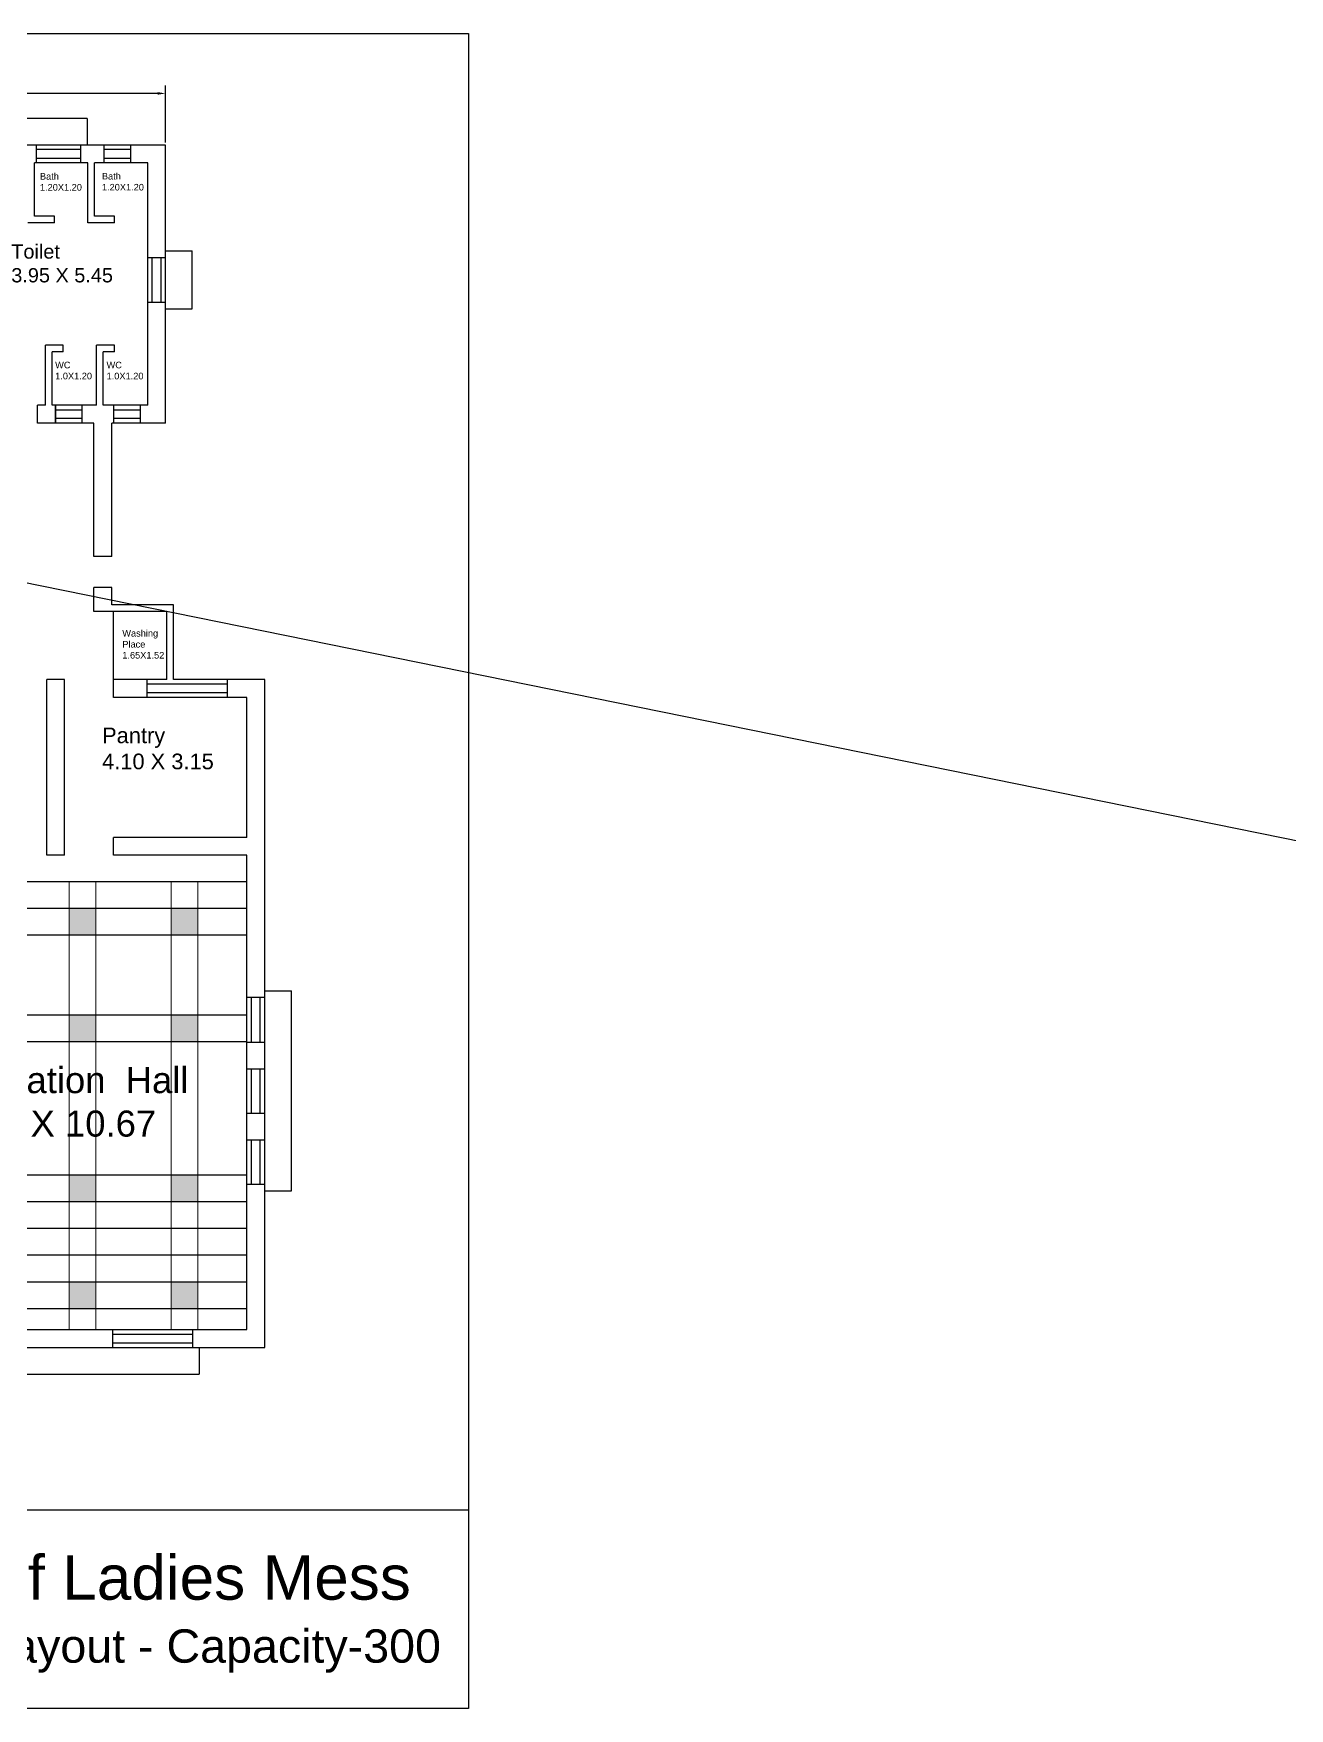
# Model space of a CAD drawing. Header units: inches. Extents: x 101 to 668, y -217 to 99.
# Drawn here: x 410.3 to 438.55, y 17.91 to 55.58 of the extents above; entities that cross this region are included whole.
import ezdxf

# ---------------------------------------------------------------- set-up
doc = ezdxf.new("R2010")
doc.units = ezdxf.units.IN
doc.header["$MEASUREMENT"] = 0
doc.layers.add('FUR', color=1, linetype='Continuous', lineweight=15)
doc.styles.get("Standard").update_dxf_attribs({"font": 'arial.ttf'})
doc.dimstyles.get("Standard").update_dxf_attribs({"dimtxt": 0.18, "dimasz": 0.18, "dimexe": 0.18, "dimexo": 0.0625, "dimgap": 0.09, "dimtad": 0, "dimtih": 1, "dimtoh": 1, "dimdec": 4, "dimzin": 0, "dimdsep": 46, "dimtxsty": 'Standard', "dimcen": 0.09, "dimadec": 0, "dimazin": 0, "dimtfac": 1, "dimtdec": 4, "dimtofl": 0, "dimtmove": 0, "dimatfit": 3, "dimfxl": 1, "dimtolj": 1, "dimtzin": 0, "dimarcsym": 0})

# ---------------------------------------------------------------- blocks, each defined once
blk = doc.blocks.new('*D131')
at = {"color": 0, "lineweight": -2}
for p, q in [((380.337, 53.134), (380.337, 54.415)), ((413.267, 53.134), (413.267, 54.415)), ((380.517, 54.235), (396.269, 54.235)), ((413.087, 54.235), (397.335, 54.235))]:
    blk.add_line(p, q, dxfattribs=at)
at = {"color": 0}
for points in [[(380.517, 54.265), (380.517, 54.205), (380.337, 54.235)], [(413.087, 54.265), (413.087, 54.205), (413.267, 54.235)]]:
    blk.add_solid(points, dxfattribs=at)
at = {"layer": 'Defpoints', "color": 0}
for p in [(413.267, 54.235), (380.337, 53.072), (413.267, 53.072)]:
    blk.add_point(p, dxfattribs=at)
at = {"color": 0, "insert": (396.802, 54.235), "char_height": 0.18, "attachment_point": 5}
blk.add_mtext('\\A1;32.9300', dxfattribs=at)

msp = doc.modelspace()

# ---------------------------------------------------------------- hatches: boundary and pattern name
h = msp.add_hatch(color=256)
h.paths.add_polyline_path([(380.20696, 35.90159), (379.60696, 35.90159), (379.60696, 35.30159), (380.20696, 35.30159)])
h.paths.add_polyline_path([(382.50696, 35.90159), (381.90696, 35.90159), (381.90696, 35.30159), (382.50696, 35.30159)])
h.paths.add_polyline_path([(386.10696, 35.90159), (385.50696, 35.90159), (385.50696, 35.30159), (386.10696, 35.30159)])
h.paths.add_polyline_path([(388.40696, 35.90159), (387.80696, 35.90159), (387.80696, 35.30159), (388.40696, 35.30159)])
h.paths.add_polyline_path([(392.00696, 35.90159), (391.40696, 35.90159), (391.40696, 35.30159), (392.00696, 35.30159)])
h.paths.add_polyline_path([(394.30696, 35.90159), (393.70696, 35.90159), (393.70696, 35.30159), (394.30696, 35.30159)])
h.paths.add_polyline_path([(399.89697, 35.90159), (399.29697, 35.90159), (399.29697, 35.30159), (399.89697, 35.30159)])
h.paths.add_polyline_path([(402.19697, 35.90159), (401.59697, 35.90159), (401.59697, 35.30159), (402.19697, 35.30159)])
h.paths.add_polyline_path([(405.79696, 35.90159), (405.19696, 35.90159), (405.19696, 35.30159), (405.79696, 35.30159)])
h.paths.add_polyline_path([(408.09697, 35.90159), (407.49697, 35.90159), (407.49697, 35.30159), (408.09697, 35.30159)])
h.paths.add_polyline_path([(411.69697, 35.90159), (411.09697, 35.90159), (411.09697, 35.30159), (411.69697, 35.30159)])
h.paths.add_polyline_path([(413.99697, 35.90159), (413.39697, 35.90159), (413.39697, 35.30159), (413.99697, 35.30159)])
h = msp.add_hatch(color=256)
h.paths.add_polyline_path([(399.89697, 33.50159), (399.29697, 33.50159), (399.29697, 32.90159), (399.89697, 32.90159)])
h.paths.add_polyline_path([(399.89697, 29.90159), (399.29697, 29.90159), (399.29697, 29.30159), (399.89697, 29.30159)])
h.paths.add_polyline_path([(399.89697, 27.50159), (399.29697, 27.50159), (399.29697, 26.90159), (399.89697, 26.90159)])
h.paths.add_polyline_path([(402.19697, 27.50159), (401.59697, 27.50159), (401.59697, 26.90159), (402.19697, 26.90159)])
h.paths.add_polyline_path([(402.19697, 29.90159), (401.59697, 29.90159), (401.59697, 29.30159), (402.19697, 29.30159)])
h.paths.add_polyline_path([(402.19697, 33.50159), (401.59697, 33.50159), (401.59697, 32.90159), (402.19697, 32.90159)])
h.paths.add_polyline_path([(405.79696, 33.50159), (405.19696, 33.50159), (405.19696, 32.90159), (405.79696, 32.90159)])
h.paths.add_polyline_path([(405.79696, 29.90159), (405.19696, 29.90159), (405.19696, 29.30159), (405.79696, 29.30159)])
h.paths.add_polyline_path([(405.79696, 27.50159), (405.19696, 27.50159), (405.19696, 26.90159), (405.79696, 26.90159)])
h.paths.add_polyline_path([(408.09697, 27.50159), (407.49697, 27.50159), (407.49697, 26.90159), (408.09697, 26.90159)])
h.paths.add_polyline_path([(408.09697, 29.90159), (407.49697, 29.90159), (407.49697, 29.30159), (408.09697, 29.30159)])
h.paths.add_polyline_path([(408.09697, 33.50159), (407.49697, 33.50159), (407.49697, 32.90159), (408.09697, 32.90159)])
h.paths.add_polyline_path([(411.69697, 33.50159), (411.09697, 33.50159), (411.09697, 32.90159), (411.69697, 32.90159)])
h.paths.add_polyline_path([(413.99697, 33.50159), (413.39697, 33.50159), (413.39697, 32.90159), (413.99697, 32.90159)])
h.paths.add_polyline_path([(411.69697, 29.90159), (411.09697, 29.90159), (411.09697, 29.30159), (411.69697, 29.30159)])
h.paths.add_polyline_path([(413.99697, 29.90159), (413.39697, 29.90159), (413.39697, 29.30159), (413.99697, 29.30159)])
h.paths.add_polyline_path([(411.69697, 27.50159), (411.09697, 27.50159), (411.09697, 26.90159), (411.69697, 26.90159)])
h.paths.add_polyline_path([(413.99697, 27.50159), (413.39697, 27.50159), (413.39697, 26.90159), (413.99697, 26.90159)])

# ---------------------------------------------------------------- linework, layer by layer
for p, q in [((503.45982, 24.28057), (357.78685, 53.85256)), ((411.5043, 53.67159), (381.83396, 53.67159)), ((411.5043, 53.67159), (411.5043, 53.07159)), ((413.26696, 53.07159), (380.33696, 53.07159)), ((410.3543, 53.07159), (410.3543, 52.67159)), ((411.3543, 52.97159), (410.3543, 52.97159)), ((411.3543, 52.77159), (410.3543, 52.77159)), ((411.3543, 53.07159), (411.3543, 52.67159)), ((411.88879, 52.67159), (411.88879, 53.07159)), ((412.48879, 52.97159), (411.88879, 52.97159)), ((412.48879, 52.77159), (411.88879, 52.77159)), ((412.48879, 52.67159), (412.48879, 53.07159)), ((413.26696, 46.82159), (413.26696, 53.07159)), ((411.51696, 52.67159), (410.31696, 52.67159)), ((410.31696, 51.47159), (410.31696, 52.67159)), ((411.51696, 52.67159), (410.31696, 52.67159)), ((411.51696, 51.32159), (411.51696, 52.67159)), ((412.86696, 52.67159), (411.66696, 52.67159)), ((411.66696, 51.47159), (411.66696, 52.67159)), ((412.86696, 52.67159), (411.66696, 52.67159)), ((412.86696, 47.22159), (412.86696, 52.67159)), ((412.86696, 47.22159), (412.86696, 52.67159)), ((410.76696, 51.32159), (410.16696, 51.32159)), ((410.76696, 51.47159), (410.31696, 51.47159)), ((410.76696, 51.32159), (410.76696, 51.47159)), ((412.11696, 51.32159), (411.51696, 51.32159)), ((412.11696, 51.47159), (411.66696, 51.47159)), ((412.11696, 51.32159), (412.11696, 51.47159)), ((412.11696, 51.32159), (412.11696, 51.47159)), ((412.86696, 50.54073), (413.26696, 50.54073)), ((412.96696, 49.54073), (412.96696, 50.54073)), ((413.16696, 49.54073), (413.16696, 50.54073)), ((413.26696, 50.69073), (413.86696, 50.69073)), ((413.86696, 49.39073), (413.86696, 50.69073)), ((412.86696, 49.54073), (413.26696, 49.54073)), ((413.26696, 49.39073), (413.86696, 49.39073)), ((410.56696, 47.22159), (410.56696, 48.57159)), ((410.96696, 48.57159), (410.56696, 48.57159)), ((410.71696, 47.22159), (410.71696, 48.42159)), ((410.96696, 48.42159), (410.71696, 48.42159)), ((410.96696, 48.42159), (410.96696, 48.57159)), ((411.71696, 47.22159), (411.71696, 48.57159)), ((412.11696, 48.57159), (411.71696, 48.57159)), ((411.86696, 47.22159), (411.86696, 48.42159)), ((412.11696, 48.42159), (411.86696, 48.42159)), ((412.11696, 48.42159), (412.11696, 48.57159)), ((410.56696, 47.22159), (410.38696, 47.22159)), ((410.56696, 47.22159), (410.38696, 47.22159)), ((410.38696, 46.82159), (410.38696, 47.22159)), ((410.56696, 47.22159), (410.38696, 47.22159)), ((410.56696, 47.22159), (410.38696, 47.22159)), ((411.71696, 47.22159), (410.71696, 47.22159)), ((410.73696, 47.22159), (410.71696, 47.22159)), ((411.71696, 47.22159), (410.71696, 47.22159)), ((410.73696, 47.22159), (410.71696, 47.22159)), ((410.79181, 47.22159), (410.79181, 46.82159)), ((410.79181, 46.82159), (410.79181, 47.22159)), ((410.79181, 47.12159), (411.39181, 47.12159)), ((411.39181, 46.82159), (411.39181, 47.22159)), ((412.86696, 47.22159), (411.86696, 47.22159)), ((412.86696, 47.22159), (411.86696, 47.22159)), ((412.10222, 46.82159), (412.10222, 47.22159)), ((412.10222, 47.12159), (412.70222, 47.12159)), ((412.70222, 46.82159), (412.70222, 47.22159)), ((411.65696, 46.82159), (410.38696, 46.82159)), ((410.73696, 46.82159), (410.38696, 46.82159)), ((411.39181, 46.92159), (410.79181, 46.92159)), ((411.65696, 43.82159), (411.65696, 46.82159)), ((413.26696, 46.82159), (412.05696, 46.82159)), ((412.05696, 43.82159), (412.05696, 46.82159)), ((412.70222, 46.92159), (412.10222, 46.92159)), ((412.05696, 43.82159), (411.65696, 43.82159)), ((412.05696, 43.12159), (411.65696, 43.12159)), ((411.65696, 42.58159), (411.65696, 43.12159)), ((412.05696, 42.73159), (412.05696, 43.12159)), ((413.29696, 42.58159), (411.65696, 42.58159)), ((413.44696, 42.73159), (412.05696, 42.73159)), ((412.09696, 40.65159), (412.09696, 42.58159)), ((413.29696, 41.05159), (413.29696, 42.58159)), ((413.44696, 41.05159), (413.44696, 42.73159)), ((410.59696, 37.10159), (410.59696, 41.05159)), ((410.99696, 41.05159), (410.59696, 41.05159)), ((410.99696, 37.10159), (410.99696, 41.05159)), ((413.29696, 41.05159), (412.09696, 41.05159)), ((412.84979, 41.05159), (412.84979, 40.65159)), ((413.29696, 40.95159), (412.84979, 40.95159)), ((414.64979, 40.75159), (412.84979, 40.75159)), ((414.64979, 40.95159), (413.29696, 40.95159)), ((415.49696, 41.05159), (413.44696, 41.05159)), ((414.64979, 41.05159), (414.64979, 40.65159)), ((415.49696, 26.03159), (415.49696, 41.05159)), ((415.09696, 40.65159), (412.09696, 40.65159)), ((415.09696, 37.50159), (415.09696, 40.65159)), ((412.84979, 39.06947), (412.84979, 39.06947)), ((412.09696, 37.10159), (412.09696, 37.50159)), ((415.09696, 37.50159), (412.09696, 37.50159)), ((410.99696, 37.10159), (410.59696, 37.10159)), ((415.09696, 37.10159), (412.09696, 37.10159)), ((415.09696, 26.43159), (415.09696, 37.10159)), ((415.09696, 36.50159), (378.50696, 36.50159)), ((415.09696, 35.90159), (378.50696, 35.90159)), ((415.09696, 35.30159), (378.50696, 35.30159)), ((415.49696, 34.0486), (416.09696, 34.0486)), ((416.09696, 29.5486), (416.09696, 34.0486)), ((415.49696, 33.8986), (415.09696, 33.8986)), ((415.19696, 32.8986), (415.19696, 33.8986)), ((415.39696, 32.8986), (415.39696, 33.8986)), ((415.09696, 33.50159), (378.50696, 33.50159)), ((415.09696, 32.90159), (378.50696, 32.90159)), ((415.09696, 32.8986), (415.49696, 32.8986)), ((415.09696, 32.2986), (415.49696, 32.2986)), ((415.19696, 31.2986), (415.19696, 32.2986)), ((415.39696, 31.2986), (415.39696, 32.2986)), ((415.09696, 31.2986), (415.49696, 31.2986)), ((415.09696, 30.6986), (415.49696, 30.6986)), ((415.19696, 29.6986), (415.19696, 30.6986)), ((415.39696, 29.6986), (415.39696, 30.6986)), ((415.09696, 29.90159), (378.50696, 29.90159)), ((415.09696, 29.6986), (415.49696, 29.6986)), ((415.49696, 29.5486), (416.09696, 29.5486)), ((415.09696, 29.30159), (378.50696, 29.30159)), ((415.09696, 28.70159), (378.50696, 28.70159)), ((415.09696, 28.10159), (378.50696, 28.10159)), ((415.09696, 27.50159), (378.50696, 27.50159)), ((415.09696, 26.90159), (378.50696, 26.90159)), ((397.55196, 26.43159), (415.09696, 26.43159)), ((412.07696, 26.43159), (412.07696, 26.03159)), ((412.07696, 26.43159), (412.07696, 26.03159)), ((413.87696, 26.43159), (413.87696, 26.03159)), ((399.47696, 26.03159), (415.49696, 26.03159)), ((412.07696, 26.33159), (413.87696, 26.33159)), ((412.07696, 26.13159), (413.87696, 26.13159)), ((414.02696, 26.03159), (414.02696, 25.43159)), ((401.12696, 25.43159), (414.02696, 25.43159)), ((401.10982, 22.37727), (420.08075, 22.37727))]:
    msp.add_line(p, q)
msp.add_lwpolyline([(372.57623, 55.58244), (420.08075, 55.58244), (420.08075, 17.90916), (372.57623, 17.90916)], close=True)
at = {"layer": 'FUR', "lineweight": 20}
for p, q in [((411.09697, 36.50159), (411.09697, 26.43159)), ((411.69697, 36.50159), (411.69697, 26.43159)), ((413.39697, 36.50159), (413.39697, 26.43159)), ((413.99697, 36.50159), (413.99697, 26.43159)), ((415.09696, 34.75159), (415.09696, 34.30159)), ((415.09696, 34.75159), (415.09696, 33.50159)), ((415.09696, 34.75159), (415.09696, 34.30159)), ((415.09696, 34.75159), (415.09696, 33.50159)), ((415.09696, 33.50159), (415.09696, 33.05159)), ((415.09696, 33.50159), (415.09696, 33.05159)), ((415.09696, 33.50159), (415.09696, 33.05159)), ((415.09696, 33.50159), (415.09696, 33.05159)), ((415.09696, 33.05159), (415.09696, 32.60159)), ((415.09696, 33.05159), (415.09696, 31.80159)), ((415.09696, 31.80159), (415.09696, 31.35159)), ((415.09696, 31.80159), (415.09696, 31.35159)), ((415.09696, 29.83159), (415.09696, 29.38159)), ((415.09696, 29.83159), (415.09696, 28.58159)), ((415.09696, 28.58159), (415.09696, 28.13159)), ((415.09696, 28.58159), (415.09696, 28.13159)), ((415.09696, 28.13159), (415.09696, 27.68159)), ((415.09696, 28.13159), (415.09696, 26.88159)), ((415.09696, 26.88159), (415.09696, 26.43159)), ((415.09696, 26.88159), (415.09696, 26.43159))]:
    msp.add_line(p, q, dxfattribs=at)

# ---------------------------------------------------------------- texts
at = {"attachment_point": 1}
for s, insert, char_height, width in [('Bath\\P1.20X1.20', (410.44171, 52.44453), 0.14837, 2.729872), ('Bath\\P1.20X1.20', (411.83556, 52.44712), 0.14837, 2.729872), ('Toilet\\P3.95 X 5.45', (409.79755, 50.8387), 0.3200978, 2.729872), ('WC\\P1.0X1.20', (410.7841, 48.19987), 0.14837, 2.729872), ('WC\\P1.0X1.20', (411.94059, 48.19987), 0.14837, 2.729872), ('Washing \\PPlace\\P1.65X1.52', (412.29432, 42.16719), 0.14837, 2.729872), ('Pantry\\P4.10 X 3.15', (411.83963, 39.97242), 0.351739, 8.6047683), ('Recreation  Hall\\P10.00 X 10.67 ', (407.95357, 32.33592), 0.5865869, 8.6047683), ('Renovation of Ladies Mess\\P{\\H0.75x;Mess Furniture Layout - Capacity-300}', (401.93532, 21.3564), 1, 23.1967534)]:
    msp.add_mtext(s, dxfattribs=dict(at, insert=insert, char_height=char_height, width=width))

# ---------------------------------------------------------------- dimensions: what is measured, and where the dimension line sits
dim = msp.add_linear_dim(base=(413.26696, 54.23492), p1=(380.33696, 53.07159), p2=(413.26696, 53.07159), dimstyle='Standard')
dim.commit()
dim.dimension.update_dxf_attribs({"geometry": '*D131', "text_midpoint": (396.80196, 54.23492)})

doc.saveas('drawing.dxf')
